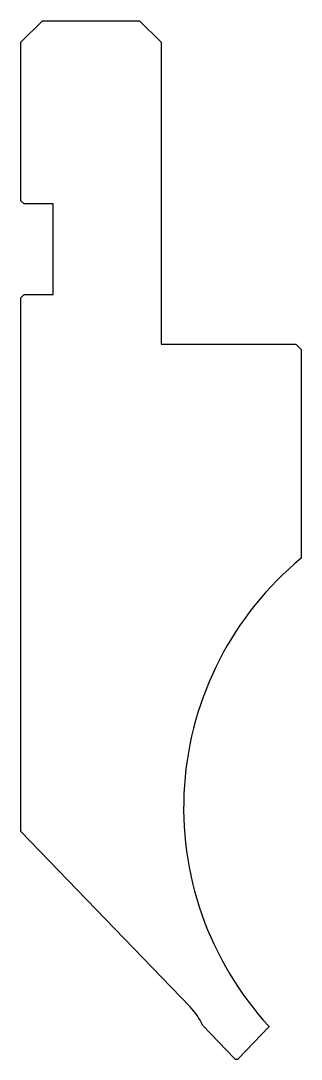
# Model space of a CAD drawing. Header units: metres. Extents: x -20 to 6, y -39.8 to 56.6.
import ezdxf

# ---------------------------------------------------------------- set-up
doc = ezdxf.new("R2010")
doc.units = ezdxf.units.M

msp = doc.modelspace()

# ---------------------------------------------------------------- linework, layer by layer
for p, q in [((-18, 56.568611), (-20, 54.568611)), ((-18, 56.568611), (-9, 56.568611)), ((-7, 54.568611), (-9, 56.568611)), ((-20, 39.868607), (-20, 54.568611)), ((-7, 54.568611), (-7, 26.568628)), ((-20, 39.868607), (-19.7, 39.568607)), ((-17.000002, 39.568607), (-19.7, 39.568607)), ((-17.000002, 31.168607), (-17.000002, 39.568607)), ((-19.7, 31.168607), (-20, 30.868607)), ((-20, -18.664786), (-20, 30.868607)), ((-19.7, 31.168607), (-17.000002, 31.168607)), ((-7, 26.568628), (5.5, 26.568628)), ((6, 26.068628), (5.5, 26.568628)), ((6, 26.068628), (6, 6.702801)), ((-4.305961, -34.916439), (-20, -18.664786)), ((-0.179835, -39.705037), (-3.144897, -36.634626)), ((2.999843, -36.784833), (0.179835, -39.705037)), ((2.999843, -36.718883), (2.999843, -36.784833))]:
    msp.add_line(p, q)
for centre, radius, start, end in [((25.1, -16.431372), 30, 129.543708, 222.551322), ((-8.622, -39.084389), 6, 24.097704, 44), ((0, -39.531372), 0.25, 224, 316)]:
    msp.add_arc(centre, radius, start, end)

doc.saveas('drawing.dxf')
